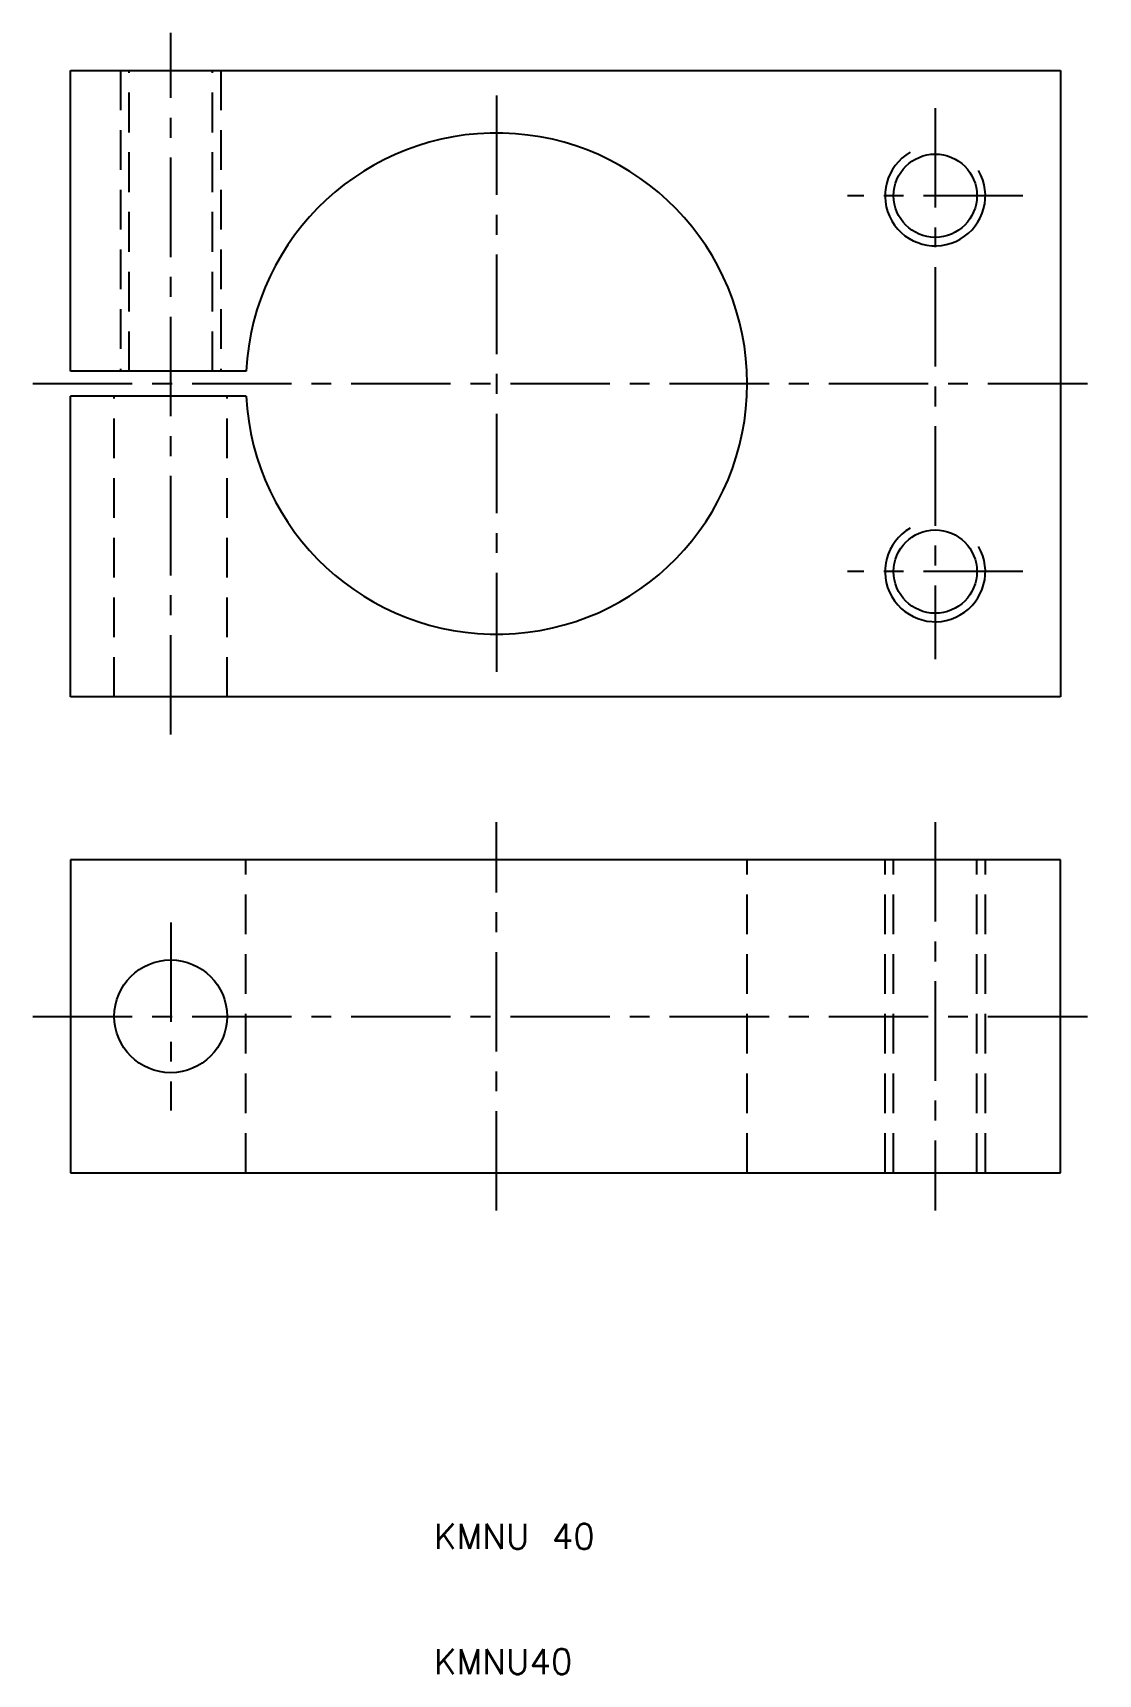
# Model space of a CAD drawing. Extents: x -22 to 63, y 10 to 141.
import ezdxf

# ---------------------------------------------------------------- set-up
doc = ezdxf.new("R2010")
doc.units = 0
doc.header["$LTSCALE"] = 0.25
doc.linetypes.add('CENTER', pattern=[50.8, 31.75, -6.35, 6.35, -6.35])
doc.linetypes.add('DASHED', pattern=[19.05, 12.7, -6.35])
doc.layers.get('0').update_dxf_attribs({"linetype": 'CONTINUOUS'})
doc.layers.add('CENTER', color=1, linetype='CENTER')
doc.styles.get("Standard").update_dxf_attribs({"font": 'txt.shx', "bigfont": 'extfont.shx'})

msp = doc.modelspace()

# ---------------------------------------------------------------- linework, layer by layer
for p, q in [((-19, 138), (60, 138)), ((-19, 114), (-19, 138)), ((60, 138), (60, 88)), ((-4.975, 114), (-19, 114)), ((-4.975, 112), (-19, 112)), ((-19, 88), (-19, 112)), ((60, 88), (-19, 88)), ((-19, 75), (-19, 50)), ((60, 75), (-19, 75)), ((60, 50), (60, 75)), ((-19, 50), (60, 50))]:
    msp.add_line(p, q)
at = {"color": 3, "linetype": 'DASHED'}
for p, q in [((-15, 138), (-15, 114)), ((-14.3235, 114), (-14.3235, 138)), ((-7.6765, 114), (-7.6765, 138)), ((-7, 138), (-7, 114)), ((-15.5, 88), (-15.5, 112)), ((-6.5, 88), (-6.5, 112)), ((-5, 50), (-5, 75)), ((35, 50), (35, 75)), ((46, 50), (46, 75)), ((46.6765, 50), (46.6765, 75)), ((53.3235, 50), (53.3235, 75)), ((54, 50), (54, 75))]:
    msp.add_line(p, q, dxfattribs=at)
for centre, radius in [((50, 128), 3.3235), ((50, 98), 3.3235), ((-11, 62.5), 4.5)]:
    msp.add_circle(centre, radius)
msp.add_arc((15, 113), 20, 182.865984, 177.134016)
at = {"color": 3}
for centre in [(50, 128), (50, 98)]:
    msp.add_arc(centre, 4, 120, 30, dxfattribs=at)
at = {"layer": 'CENTER', "color": 1, "linetype": 'CENTER'}
for p, q in [((-11, 85), (-11, 141)), ((15, 136), (15, 90)), ((50, 135), (50, 91)), ((57, 128), (43, 128)), ((-22, 113), (63, 113)), ((57, 98), (43, 98)), ((15, 47), (15, 78)), ((50, 78), (50, 47)), ((-11, 70), (-11, 55)), ((-22, 62.5), (63, 62.5))]:
    msp.add_line(p, q, dxfattribs=at)

# ---------------------------------------------------------------- texts
for s, p in [('KMNU 40', (10, 20)), ('KMNU40', (10, 10))]:
    msp.add_text(s, height=2).set_placement(p)

doc.saveas('drawing.dxf')
